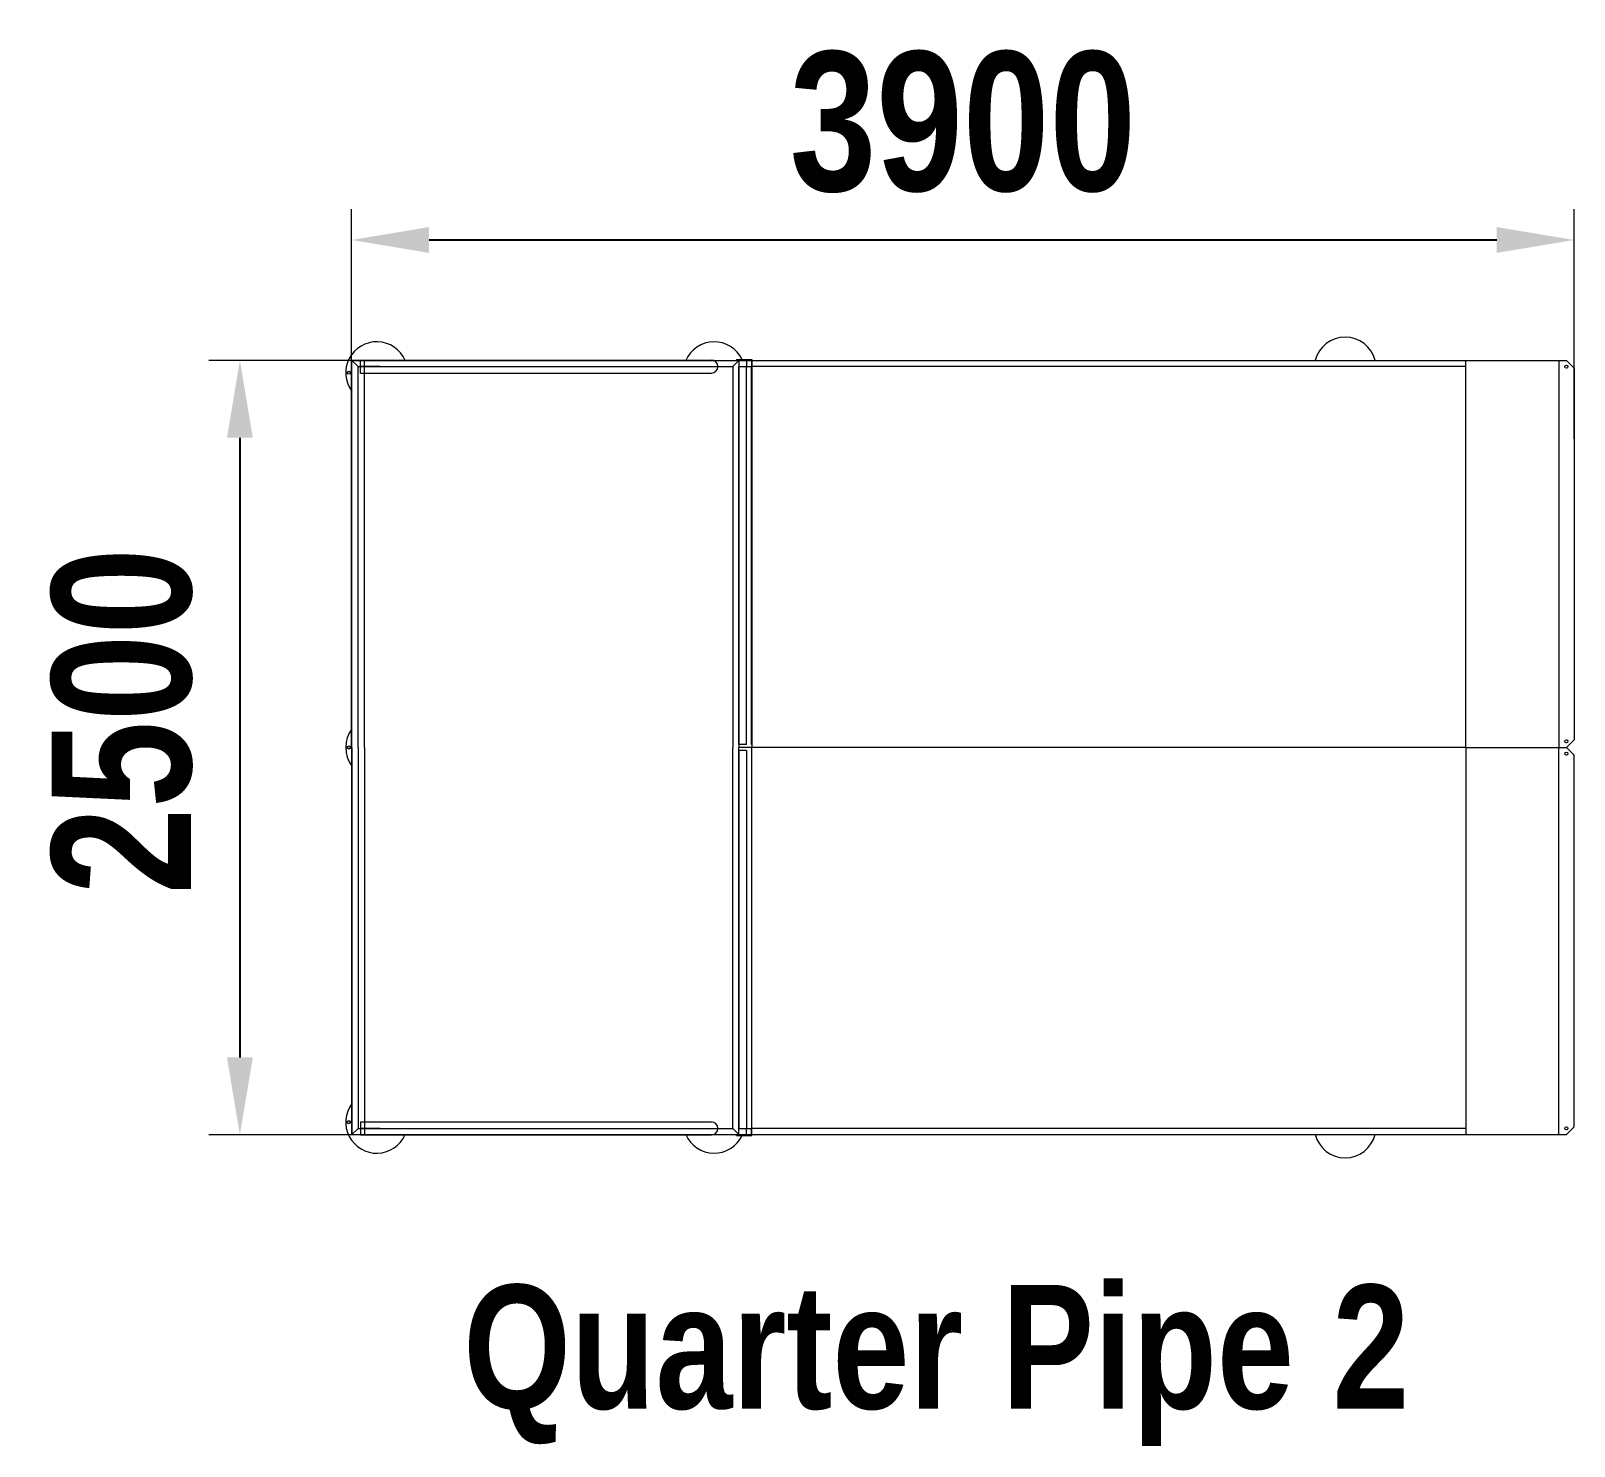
# Model space of a CAD drawing. Header units: millimetres. Extents: x 69042 to 74027, y -2368 to 2202.
import ezdxf

# ---------------------------------------------------------------- set-up
doc = ezdxf.new("R2010")
doc.units = ezdxf.units.MM
doc.layers.add('DiKom', color=7, linetype='Continuous')
doc.styles.add('style1', font='arialbd.ttf', dxfattribs={"width": 0.8})
doc.dimstyles.new('1-50', dxfattribs={"dimtxt": 600, "dimasz": 300, "dimexe": 100, "dimexo": 0, "dimgap": 300, "dimtad": 1, "dimtxsty": 'style1', "dimcen": 200, "dimclrd": 7, "dimclre": 7, "dimclrt": 7, "dimadec": 1, "dimazin": 2, "dimtfac": 1, "dimtmove": 0, "dimatfit": 2, "dimfxl": 1, "dimlwd": 25, "dimlwe": 18, "dimarcsym": 0})

# ---------------------------------------------------------------- blocks, each defined once
blk = doc.blocks.new('*D104')
at = {"layer": 'Defpoints', "color": 0, "transparency": 16777216}
for p in [(74026.8, 1526.7), (70078.2, 885.1), (74026.8, 885.1)]:
    blk.add_point(p, dxfattribs=at)
at = {"layer": 'DiKom', "color": 7, "lineweight": 18, "transparency": 16777216}
for p, q in [((70078.2, 885.1), (70078.2, 1626.7)), ((74026.8, 885.1), (74026.8, 1626.7))]:
    blk.add_line(p, q, dxfattribs=at)
at = {"layer": 'DiKom', "color": 7, "lineweight": 25, "transparency": 16777216}
blk.add_line((70328.2, 1526.7), (73776.8, 1526.7), dxfattribs=at)
at = {"layer": 'DiKom', "color": 7, "transparency": 16777216}
for points in [[(70328.2, 1568.4), (70328.2, 1485.1), (70078.2, 1526.7)], [(73776.8, 1568.4), (73776.8, 1485.1), (74026.8, 1526.7)]]:
    blk.add_solid(points, dxfattribs=at)
at = {"layer": 'DiKom', "color": 7, "transparency": 16777216, "insert": (72052.5, 1906.6), "char_height": 450, "attachment_point": 5, "style": 'style1'}
blk.add_mtext('3900', dxfattribs=at)
blk = doc.blocks.new('*D105')
at = {"layer": 'Defpoints', "color": 0, "transparency": 16777216}
for p in [(70431.8, 1137.9), (69717.3, -1363.1), (70431.8, -1363.1)]:
    blk.add_point(p, dxfattribs=at)
at = {"layer": 'DiKom', "color": 7, "lineweight": 18, "transparency": 16777216}
for p, q in [((70431.8, 1137.9), (69617.3, 1137.9)), ((70431.8, -1363.1), (69617.3, -1363.1))]:
    blk.add_line(p, q, dxfattribs=at)
at = {"layer": 'DiKom', "color": 7, "lineweight": 25, "transparency": 16777216}
blk.add_line((69717.3, 887.9), (69717.3, -1113.1), dxfattribs=at)
at = {"layer": 'DiKom', "color": 7, "transparency": 16777216}
for points in [[(69675.6, 887.9), (69759, 887.9), (69717.3, 1137.9)], [(69675.6, -1113.1), (69759, -1113.1), (69717.3, -1363.1)]]:
    blk.add_solid(points, dxfattribs=at)
at = {"layer": 'DiKom', "color": 7, "transparency": 16777216, "insert": (69337.5, -27.2), "char_height": 450, "attachment_point": 5, "rotation": 90, "style": 'style1'}
blk.add_mtext('2500', dxfattribs=at)

msp = doc.modelspace()

# ---------------------------------------------------------------- linework, layer by layer
at = {"layer": 'DiKom', "color": 7, "linetype": 'Continuous', "lineweight": 15}
for p, q in [((70078.163, -112.087), (70078.163, 1134.913)), ((70079.163, -112.087), (70079.163, 1137.913)), ((70099.163, 1117.913), (70079.163, 1137.913)), ((70079.163, 1137.913), (71329.163, 1137.913)), ((70081.163, 1137.913), (70117.163, 1137.913)), ((70099.163, 1117.913), (71309.163, 1117.913)), ((70099.163, -112.087), (70099.163, 1117.913)), ((70107.152, 1138.913), (71240.163, 1138.913)), ((70107.152, 1096.913), (70107.152, 1138.913)), ((70107.152, 1096.913), (71240.163, 1096.913)), ((70170.122, 1117.913), (70108.204, 1117.913)), ((70120.163, -112.087), (70120.163, 1134.913)), ((71309.163, 1117.913), (71329.163, 1137.913)), ((71309.163, 1117.913), (71309.163, -112.087)), ((71321.163, 1140.913), (71371.163, 1140.913)), ((71321.163, 1140.913), (71321.163, 1137.913)), ((71329.163, 1137.913), (73677.243, 1137.913)), ((71329.163, 1137.913), (71329.163, 1117.913)), ((71329.163, 1137.913), (71329.163, -112.087)), ((71329.163, 1137.913), (71371.163, 1137.913)), ((71329.163, -102.087), (71329.163, 1117.913)), ((71329.163, 1117.913), (71370.222, 1117.913)), ((71353.691, 1137.913), (71353.691, 1117.913)), ((71353.691, -102.087), (71353.691, 1117.913)), ((71370.222, 1137.913), (71370.222, 1117.913)), ((73677.243, 1117.913), (71370.222, 1117.913)), ((71370.222, -102.087), (71370.222, 1117.913)), ((71371.163, 1140.913), (71371.163, 1137.913)), ((71371.163, 1137.913), (71371.163, -112.087)), ((73677.243, 1117.913), (73677.243, 1137.913)), ((73677.243, 1137.913), (74001.756, 1137.913)), ((73677.243, -112.087), (73677.243, 1117.913)), ((73976.937, 1137.913), (73976.937, -112.087)), ((74001.756, 1137.913), (74026.756, 1112.913)), ((74026.756, 1112.913), (74026.756, -87.087)), ((74001.756, -112.087), (74026.756, -87.087)), ((70078.163, -112.087), (70078.163, -1359.087)), ((70079.163, -112.087), (70079.163, -1362.087)), ((70099.163, -112.087), (70099.163, -1342.087)), ((70120.163, -112.087), (70120.163, -1359.087)), ((71309.163, -1342.087), (71309.163, -112.087)), ((71353.691, -102.087), (71329.163, -102.087)), ((71329.163, -1362.087), (71329.163, -112.087)), ((71329.163, -122.087), (71329.163, -1342.087)), ((71353.691, -122.087), (71329.163, -122.087)), ((71353.691, -122.087), (71353.691, -1342.087)), ((71370.222, -122.087), (71370.222, -1342.087)), ((71371.163, -1362.087), (71371.163, -112.087)), ((73677.243, -112.087), (74001.756, -112.087)), ((73677.243, -112.087), (73677.243, -1342.087)), ((73976.937, -1362.087), (73976.937, -112.087)), ((74001.756, -112.087), (74026.756, -137.087)), ((74026.756, -1337.087), (74026.756, -137.087)), ((70099.163, -1342.087), (70079.163, -1362.087)), ((70099.163, -1342.087), (71309.163, -1342.087)), ((70107.152, -1321.087), (71240.163, -1321.087)), ((70107.152, -1321.087), (70107.152, -1363.087)), ((70170.122, -1342.087), (70108.204, -1342.087)), ((71309.163, -1342.087), (71329.163, -1362.087)), ((71329.163, -1362.087), (71329.163, -1342.087)), ((71329.163, -1342.087), (71370.222, -1342.087)), ((71353.691, -1362.087), (71353.691, -1342.087)), ((73677.243, -1342.087), (71370.222, -1342.087)), ((71370.222, -1362.087), (71370.222, -1342.087)), ((73677.243, -1342.087), (73677.243, -1362.087)), ((74001.756, -1362.087), (74026.756, -1337.087)), ((70079.163, -1362.087), (71329.163, -1362.087)), ((70081.163, -1362.087), (70117.163, -1362.087)), ((70107.152, -1363.087), (71240.163, -1363.087)), ((71321.163, -1365.087), (71321.163, -1362.087)), ((71321.163, -1365.087), (71371.163, -1365.087)), ((71329.163, -1362.087), (73677.243, -1362.087)), ((71329.163, -1362.087), (71371.163, -1362.087)), ((71371.163, -1365.087), (71371.163, -1362.087)), ((73677.243, -1362.087), (74001.756, -1362.087))]:
    msp.add_line(p, q, dxfattribs=at)
msp.add_lwpolyline([(73677.243, -112.087), (71329.163, -112.087)], dxfattribs=at)
for centre in [(70069.163, 1097.913), (74001.847, 1117.913), (74001.847, -92.087), (70069.163, -112.087), (70069.163, -112.087), (74001.847, -132.087), (70069.163, -1322.087), (74001.847, -1342.087)]:
    msp.add_circle(centre, 5, dxfattribs=at)
for centre, radius, start, end in [((70159.163, 1097.913), 100, 23.578178, 216.869898), ((71249.163, 1097.913), 100, 25.46756, 156.421822), ((73287.243, 1112.913), 100, 14.477512, 165.522488), ((70081.163, 1134.913), 3, 90, 180), ((70117.163, 1134.913), 3, 0, 90), ((71240.163, 1117.913), 21, 0, 90), ((71240.163, 1117.913), 21, 270, 0), ((70159.163, -112.087), 100, 143.130102, 216.869898), ((70159.163, -1322.087), 100, 143.130102, 336.421822), ((71240.163, -1342.087), 21, 0, 90), ((71240.163, -1342.087), 21, 270, 0), ((70081.163, -1359.087), 3, 180, 270), ((70117.163, -1359.087), 3, 270, 0), ((71249.163, -1322.087), 100, 203.578178, 334.53244), ((73287.243, -1337.087), 100, 194.477512, 345.522488)]:
    msp.add_arc(centre, radius, start, end, dxfattribs=at)

# ---------------------------------------------------------------- texts
at = {"layer": 'DiKom', "insert": (70438.974, -1847.38), "char_height": 400, "width": 9055.719, "attachment_point": 1, "style": 'style1'}
msp.add_mtext('Quarter Pipe 2', dxfattribs=at)

# ---------------------------------------------------------------- dimensions: what is measured, and where the dimension line sits
at = {"layer": 'DiKom'}
dim = msp.add_linear_dim(base=(74026.756, 1526.721), p1=(70078.163, 885.144), p2=(74026.756, 885.144), text='3900', dimstyle='1-50', override={"dimtxt": 450, "dimasz": 250, "dimgap": 150}, dxfattribs=at)
dim.commit()
dim.dimension.update_dxf_attribs({"geometry": '*D104', "text_midpoint": (72052.459, 1526.721), "dimtype": 160})
dim = msp.add_linear_dim(base=(69717.297, -1363.087), p1=(70431.825, 1137.913), p2=(70431.825, -1363.087), angle=90, text='2500', dimstyle='1-50', override={"dimtxt": 450, "dimasz": 250, "dimgap": 150}, dxfattribs=at)
dim.commit()
dim.dimension.update_dxf_attribs({"geometry": '*D105', "text_midpoint": (69717.297, -27.243), "dimtype": 160})

doc.saveas('drawing.dxf')
